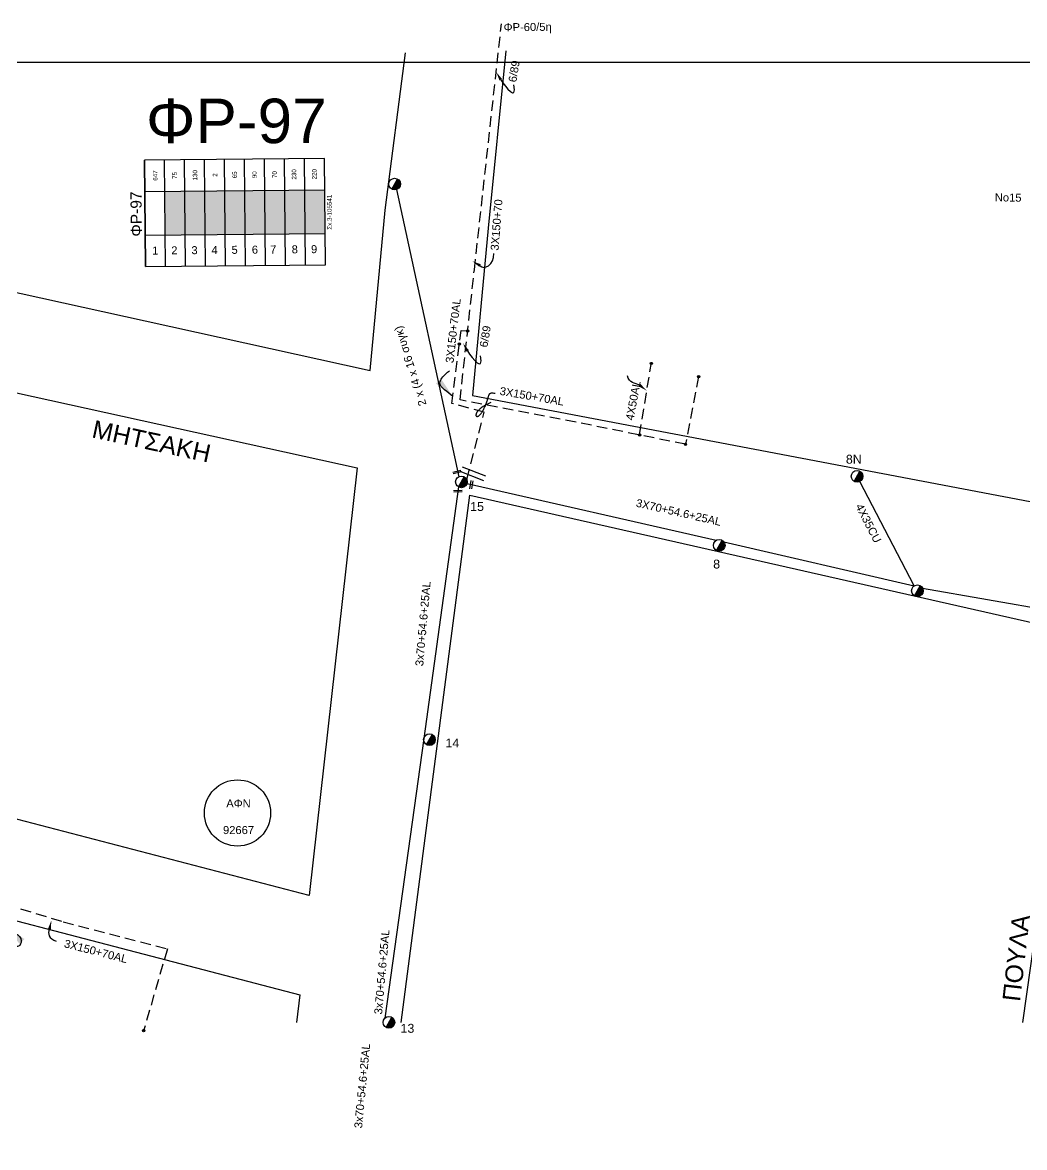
# Model space of a CAD drawing. Header units: millimetres. Extents: x 2893 to 4023, y 216 to 730.
# Drawn here: x 3155.2 to 3274.7, y 591.8 to 725.9 of the extents above; entities that cross this region are included whole.
import ezdxf
from ezdxf.enums import TextEntityAlignment as Align

# ---------------------------------------------------------------- set-up
doc = ezdxf.new("R2010")
doc.units = ezdxf.units.MM
doc.linetypes.add('DASHED', pattern=[19.05, 12.7, -6.35])
for name, color, linetype in [('Ασφαλειοκιβώτια Χ.Τ 9 αναχωρήσεων', 7, 'Continuous'), ('Γυμνά εναέρια ΧΤ   4x35CU', 7, 'Continuous'), ('Επιγραφές - Σχήματα', 7, 'Continuous'), ('Καλώδια ΧΤ   3x150+70 AL', 7, 'DASHED'), ('Καλώδια ΧΤ   4x16AL', 7, 'DASHED'), ('Μηχανική τομή', 7, 'Continuous'), ('Στύλος ΦΜ', 7, 'Continuous'), ('Στύλος ΦΜ @ 1', 7, 'Continuous'), ('Συνδέσεις', 7, 'Continuous'), ('Συνεστραμμένα ΧΤ   3x70+54.6+25 AL', 7, 'SYN_LINE'), ('Τομή', 7, 'Continuous'), ('Υπόβαθρο ΔΕΗ', 7, 'Continuous'), ('Υπόγεια καλώδια Παροχών ΧΤ   4x50AL', 7, 'DASHED')]:
    doc.layers.add(name, color=color, linetype=linetype)
doc.styles.add('arial', font='ARIAL.TTF')
doc.styles.get("Standard").update_dxf_attribs({"font": 'ARIAL.TTF'})
doc.linetypes.add('SYN_LINE', pattern='A,0.5,-0.0001,["/\\/\\/\\/",Standard,S=0.1,R=0,X=0,Y=-0.05],-0.25', length=0.7501)
doc.dimstyles.new('ISO-25', dxfattribs={"dimtxt": 2.5, "dimasz": 2.5, "dimexe": 1.25, "dimexo": 0.625, "dimtad": 1, "dimtxsty": 'Standard', "dimcen": 2.5, "dimadec": 0, "dimazin": 0, "dimtfac": 1, "dimtmove": 0, "dimatfit": 3, "dimfxl": 1, "dimarcsym": 0})

# ---------------------------------------------------------------- blocks, each defined once
blk = doc.blocks.new('ΥΠΑΡΧΩΝ ΤΣΙΜΕΝΤΕΝΙΟΣ ΣΤΥΛΟΣ')
at = {"layer": 'Στύλος ΦΜ'}
blk.add_hatch(color=7, dxfattribs=at).paths.add_polyline_path([(-1.29, -2.28, 0.574793), (2.62, 0, 0.268822), (1.3, 2.27)])
blk.add_line((-1.29, -2.28), (1.3, 2.27), dxfattribs=at)
blk.add_circle((0, 0), 2.62, dxfattribs=at)
at = {"layer": 'Στύλος ΦΜ', "flags": 4}
for tag, p in [('ΑΡΙΘΜΟΣ', (-4.68, 8.05)), ('ΤΥΠΟΣ', (-4.91, 3.03))]:
    blk.add_attdef(tag, p, '', height=4, dxfattribs=at)
blk = doc.blocks.new('_ΣΥΝΔΕΣΗ')
at = {"layer": 'Συνδέσεις', "linetype": 'SYN_LINE', "ltscale": 40}
blk.add_hatch(color=256, dxfattribs=at).paths.add_polyline_path([(-116.75, 2339.64, 1), (-117.75, 2339.64, 1)])
at = {"layer": 'Συνδέσεις'}
blk.add_circle((-117.25, 2339.64), 0.5, dxfattribs=at)
blk = doc.blocks.new('ΤΟΜΗ')
at = {"layer": 'Τομή', "ltscale": 40}
for p, q in [((-5.68, 0), (5.68, 0)), ((5.68, -2.33), (-5.68, -2.33))]:
    blk.add_line(p, q, dxfattribs=at)
blk = doc.blocks.new('ΜΗΧΑΝΙΚΗ ΤΟΜΗ')
at = {"layer": 'Μηχανική τομή', "ltscale": 40}
for p, q in [((-1.89, 0.78), (1.89, 0.78)), ((1.89, 0), (-1.89, 0))]:
    blk.add_line(p, q, dxfattribs=at)
blk = doc.blocks.new('ΑΣΦΑΛΕΙΟΚΙΒΩΤΙΟ ΥΠΟΣΤΑΘΜΟΥ 9 ΑΝΑΧΩΡΗΣΕΩΝ')
at = {"layer": 'Ασφαλειοκιβώτια Χ.Τ 9 αναχωρήσεων', "ltscale": 40}
for p, q in [((-23.8, 40.36), (24.02, 40.36)), ((-9.72, 40.36), (-9.72, -40.64)), ((9.94, 40.36), (9.94, -40.64)), ((-23.8, 31.36), (24.02, 31.36)), ((-23.8, 22.36), (24.02, 22.36)), ((-23.8, 13.36), (24.02, 13.36)), ((-23.8, 4.36), (24.02, 4.36)), ((-23.8, -4.64), (24.02, -4.64)), ((-23.8, -13.64), (24.02, -13.64)), ((-23.8, -22.64), (24.02, -22.64)), ((-23.8, -31.64), (24.02, -31.64))]:
    blk.add_line(p, q, dxfattribs=at)
at = {"layer": 'Ασφαλειοκιβώτια Χ.Τ 9 αναχωρήσεων'}
blk.add_lwpolyline([(-23.8, -40.64), (24.02, -40.64), (24.02, 40.36), (-23.8, 40.36)], close=True, dxfattribs=at)
for s, p in [('1', (-18.45, 37.24)), ('2', (-18.45, 28.67)), ('3', (-18.45, 19.6)), ('4', (-18.45, 10.58)), ('5', (-18.45, 1.57)), ('6', (-18.45, -7.57)), ('7', (-18.45, -15.81)), ('8', (-18.45, -25.5)), ('9', (-18.45, -34.19))]:
    blk.add_text(s, height=3.6, rotation=270, dxfattribs=at).set_placement(p)
at = {"layer": 'Ασφαλειοκιβώτια Χ.Τ 9 αναχωρήσεων', "ltscale": 40}
for tag, height, p in [('ΟΝΟΜΑ', 5, (-0.16, 44.31)), ('ΚΕΙΜΕΝΟ 1', 2, (17.06, 35.59)), ('ΚΕΙΜΕΝΟ 2', 2, (17.06, 26.88)), ('ΚΕΙΜΕΝΟ 3', 2, (17.06, 17.69)), ('ΚΕΙΜΕΝΟ 4', 2, (17.06, 8.71)), ('ΚΕΙΜΕΝΟ 5', 2, (17.06, -0.13)), ('ΚΕΙΜΕΝΟ 6', 2, (17.06, -9.05)), ('ΚΕΙΜΕΝΟ 7', 2, (17.06, -18.13)), ('ΚΕΙΜΕΝΟ 8', 2, (17.06, -26.85)), ('ΚΕΙΜΕΝΟ 9', 2, (17.06, -35.99)), ('ΣΧ', 2, (-0.1, -42.64))]:
    blk.add_attdef(tag, text='', height=height, dxfattribs=at).set_placement(p, align=Align.MIDDLE_CENTER)

msp = doc.modelspace()

# ---------------------------------------------------------------- hatches: boundary and pattern name
at = {"layer": 'Ασφαλειοκιβώτια Χ.Τ 9 αναχωρήσεων', "ltscale": 0.1}
h = msp.add_hatch(color=30, dxfattribs=at)
h.dxf.hatch_style = 1
h.paths.add_polyline_path([(3172.21, 705.75), (3172.25, 700.54), (3174.63, 700.56), (3174.59, 705.77)])
h = msp.add_hatch(color=1, dxfattribs=at)
h.dxf.hatch_style = 1
h.paths.add_polyline_path([(3174.59, 705.77), (3174.63, 700.56), (3177.02, 700.58), (3176.98, 705.79)])
h = msp.add_hatch(color=133, dxfattribs=at)
h.dxf.hatch_style = 1
h.paths.add_polyline_path([(3176.98, 705.79), (3177.02, 700.58), (3179.4, 700.6), (3179.36, 705.81)])
h = msp.add_hatch(color=2, dxfattribs=at)
h.dxf.hatch_style = 1
h.paths.add_polyline_path([(3179.36, 705.81), (3179.4, 700.6), (3181.79, 700.62), (3181.74, 705.83)])
at = {"layer": 'Ασφαλειοκιβώτια Χ.Τ 9 αναχωρήσεων', "ltscale": 40}
msp.add_hatch(color=85, dxfattribs=at).paths.add_polyline_path([(3181.74, 705.83), (3181.79, 700.62), (3184.17, 700.64), (3184.13, 705.85)])
at = {"layer": 'Ασφαλειοκιβώτια Χ.Τ 9 αναχωρήσεων', "ltscale": 0.1}
h = msp.add_hatch(color=27, dxfattribs=at)
h.dxf.hatch_style = 1
h.paths.add_polyline_path([(3184.13, 705.85), (3184.17, 700.64), (3186.56, 700.66), (3186.51, 705.87)])
h = msp.add_hatch(color=5, dxfattribs=at)
h.dxf.hatch_style = 1
h.paths.add_polyline_path([(3186.51, 705.87), (3186.56, 700.66), (3188.94, 700.68), (3188.9, 705.89)])
h = msp.add_hatch(color=173, dxfattribs=at)
h.dxf.hatch_style = 1
h.paths.add_polyline_path([(3188.9, 705.89), (3188.94, 700.68), (3191.33, 700.7), (3191.28, 705.91)])

# ---------------------------------------------------------------- linework, layer by layer
at = {"layer": 'Γυμνά εναέρια ΧΤ   4x35CU', "color": 1, "linetype": 'SYN_LINE', "ltscale": 10}
msp.add_lwpolyline([(3261.53, 658.7), (3255.05, 671.15)], dxfattribs=at)
at = {"layer": 'Επιγραφές - Σχήματα'}
msp.add_lwpolyline([(2902.66, 226.25), (3910.16, 216.01), (3910.16, 721.1), (2902.66, 721.1)], close=True, dxfattribs=at)
for points in [[(3212.26, 719.05), (3212.52, 718.67), (3212.82, 718.27), (3213.12, 717.91), (3213.41, 717.63), (3213.65, 717.49), (3213.81, 717.54), (3213.88, 717.84), (3213.82, 718.44)], [(3209.8, 696.88), (3210.01, 696.73), (3210.26, 696.68), (3210.54, 696.73), (3210.81, 696.88), (3211.06, 697.13), (3211.26, 697.46), (3211.4, 697.86), (3211.43, 698.35)], [(3208.29, 686.72), (3208.55, 686.34), (3208.85, 685.95), (3209.15, 685.58), (3209.44, 685.3), (3209.68, 685.16), (3209.85, 685.22), (3209.91, 685.52), (3209.85, 686.12)], [(3228.82, 682.63), (3228.61, 682.71), (3228.4, 682.78), (3228.18, 682.86), (3227.97, 682.95), (3227.77, 683.08), (3227.6, 683.24), (3227.46, 683.46), (3227.36, 683.74)], [(3211.06, 680.58), (3210.76, 680.43), (3210.52, 680.29), (3210.32, 680.18), (3210.16, 680.08), (3210.04, 680), (3209.94, 679.93), (3209.86, 679.87), (3209.8, 679.81), (3209.74, 679.76), (3209.68, 679.71), (3209.63, 679.66), (3209.58, 679.62), (3209.54, 679.58), (3209.5, 679.53), (3209.47, 679.49), (3209.44, 679.45), (3209.41, 679.41), (3209.39, 679.37), (3209.37, 679.33), (3209.35, 679.28), (3209.33, 679.24), (3209.32, 679.21), (3209.31, 679.17), (3209.31, 679.13), (3209.3, 679.1), (3209.3, 679.07), (3209.3, 679.04), (3209.3, 679.02), (3209.31, 679), (3209.32, 678.98), (3209.33, 678.96), (3209.35, 678.95), (3209.37, 678.93), (3209.39, 678.93), (3209.42, 678.92), (3209.44, 678.92), (3209.47, 678.92), (3209.5, 678.92), (3209.54, 678.93), (3209.57, 678.94), (3209.6, 678.95), (3209.63, 678.97), (3209.66, 678.99), (3209.69, 679.02), (3209.72, 679.05), (3209.76, 679.08), (3209.79, 679.12), (3209.83, 679.16), (3209.87, 679.21), (3209.91, 679.27), (3209.95, 679.32), (3210, 679.39), (3210.04, 679.46), (3210.09, 679.53), (3210.14, 679.61), (3210.19, 679.7), (3210.24, 679.8), (3210.29, 679.9), (3210.34, 680), (3210.39, 680.11), (3210.43, 680.22), (3210.48, 680.33), (3210.52, 680.44), (3210.56, 680.55), (3210.6, 680.66), (3210.63, 680.76), (3210.67, 680.85), (3210.69, 680.95), (3210.72, 681.03), (3210.74, 681.11), (3210.77, 681.19), (3210.79, 681.26), (3210.81, 681.33), (3210.83, 681.39), (3210.85, 681.44), (3210.87, 681.49), (3210.89, 681.53), (3210.91, 681.57), (3210.93, 681.61), (3210.96, 681.64), (3211, 681.66), (3211.03, 681.69), (3211.08, 681.7), (3211.15, 681.71), (3211.23, 681.71), (3211.33, 681.71), (3211.45, 681.7), (3211.6, 681.68)], [(3158.46, 617.8), (3158.38, 617.59), (3158.35, 617.39), (3158.37, 617.19), (3158.44, 617), (3158.56, 616.81), (3158.74, 616.64), (3158.98, 616.48), (3159.27, 616.34)]]:
    msp.add_lwpolyline(points, dxfattribs=at)
msp.add_circle((3180.88, 631.64), 3.95, dxfattribs=at)
for points in [[(3212.11, 718.96), (3211.72, 719.96), (3212.41, 719.14)], [(3209.71, 696.73), (3208.88, 697.41), (3209.89, 697.04)], [(3208.14, 686.63), (3207.76, 687.64), (3208.45, 686.81)], [(3228.92, 682.77), (3229.66, 681.98), (3228.71, 682.49)], [(3158.29, 617.84), (3158.69, 618.83), (3158.63, 617.76)]]:
    msp.add_solid(points, dxfattribs=at)
at = {"layer": 'Καλώδια ΧΤ   3x150+70 AL', "color": 173, "ltscale": 0.1}
for points in [[(3235.85, 683.66), (3234.3, 675.59), (3221.23, 678.23), (3207.41, 680.87), (3209.11, 696.39), (3212.34, 725.69)], [(3208.2, 671.4), (3208.2, 671.4), (3210.3, 679.41), (3206.44, 680.45), (3207.53, 689.14), (3208.36, 689.1)]]:
    msp.add_lwpolyline(points, dxfattribs=at)
at = {"layer": 'Καλώδια ΧΤ   3x150+70 AL', "color": 1, "ltscale": 0.1}
msp.add_lwpolyline([(3151.11, 620.43), (3151.37, 621.32), (3160.09, 618.68), (3172.52, 615.43), (3169.68, 605.68)], dxfattribs=at)
at = {"layer": 'Καλώδια ΧΤ   4x16AL', "color": 1, "linetype": 'SYN_LINE', "ltscale": 10}
msp.add_lwpolyline([(3199.84, 705.96), (3207.25, 671.72)], dxfattribs=at)
at = {"layer": 'Συνεστραμμένα ΧΤ   3x70+54.6+25 AL', "color": 1, "ltscale": 10}
for points in [[(3208.24, 670.9), (3237.95, 664.14)], [(3207.23, 670.5), (3203.07, 640.51), (3198.46, 607.18)], [(3238.85, 663.96), (3261.53, 658.7)], [(3262.55, 658.45), (3293.53, 653.04)]]:
    msp.add_lwpolyline(points, dxfattribs=at)
at = {"layer": 'Συνεστραμμένα ΧΤ   3x70+54.6+25 AL', "color": 1, "ltscale": 10, "const_width": 0.000000318}
msp.add_lwpolyline([(3198.33, 606.33), (3194.05, 572.66), (3194.06, 572.76)], dxfattribs=at)
at = {"layer": 'Υπόβαθρο ΔΕΗ', "ltscale": 0.1}
for points in [[(3139.77, 721.14), (3137.93, 697.35), (3169.88, 690.31), (3196.68, 684.38), (3198.5, 703.5), (3200.89, 722.27)], [(3212.85, 722.47), (3210.77, 701.36), (3208.91, 681.41), (3281.85, 667.52), (3284.43, 722.41)], [(3132.84, 686.49), (3195.16, 672.77), (3189.44, 621.79), (3126.31, 638.24), (3132.84, 686.49)], [(3200.39, 606.68), (3208.56, 669.54), (3281.01, 653.13), (3274.45, 606.68)], [(3121.88, 606.76), (3125.27, 626.42), (3188.29, 609.98), (3187.91, 606.68)]]:
    msp.add_lwpolyline(points, dxfattribs=at)
at = {"layer": 'Υπόβαθρο ΔΕΗ', "ltscale": 0.1, "const_width": 0.000000318}
for points in [[(3121.87, 606.68), (3117.59, 576.81), (3183.22, 573.79), (3187.3, 606.68)], [(3200.38, 606.61), (3195.33, 572.94), (3269.12, 565.05), (3274.45, 606.68)]]:
    msp.add_lwpolyline(points, dxfattribs=at)
at = {"layer": 'Υπόγεια καλώδια Παροχών ΧΤ   4x50AL', "color": 173, "ltscale": 0.1}
msp.add_lwpolyline([(3228.81, 676.7), (3230.22, 685.33)], dxfattribs=at)

# ---------------------------------------------------------------- block references
at = {"layer": 'Ασφαλειοκιβώτια Χ.Τ 9 αναχωρήσεων', "xscale": 0.264987195522397, "yscale": 0.264987195522397, "zscale": 0.264987195522397, "rotation": 90.48991395139394}
msp.add_blockref('ΑΣΦΑΛΕΙΟΚΙΒΩΤΙΟ ΥΠΟΣΤΑΘΜΟΥ 9 ΑΝΑΧΩΡΗΣΕΩΝ', (3180.54, 703.18), dxfattribs=at).add_auto_attribs({'ΟΝΟΜΑ': 'ΦP-97', 'ΣΧ': 'Σx.3-105541', 'ΚΕΙΜΕΝΟ 2': '75', 'ΚΕΙΜΕΝΟ 1': '647', 'ΚΕΙΜΕΝΟ 3': '130', 'ΚΕΙΜΕΝΟ 4': '2', 'ΚΕΙΜΕΝΟ 5': '65', 'ΚΕΙΜΕΝΟ 6': '90', 'ΚΕΙΜΕΝΟ 7': '70', 'ΚΕΙΜΕΝΟ 8': '230', 'ΚΕΙΜΕΝΟ 9': '220'})
at = {"layer": 'Μηχανική τομή'}
for p, xscale, yscale, zscale, rotation in [((3207.03, 672.37), 0.2649871955223806, 0.2649871955223806, 0.2649871955223806, 193.8740590832982), ((3208.66, 670.79), 0.2649871955223748, 0.2649871955223748, 0.2649871955223748, 260.1188664246693), ((3207.14, 670.09), 0.2649871955224582, 0.2649871955224582, 0.2649871955224582, 182.2711314321535)]:
    msp.add_blockref('ΜΗΧΑΝΙΚΗ ΤΟΜΗ', p, dxfattribs=dict(at, xscale=xscale, yscale=yscale, zscale=zscale, rotation=rotation))
at = {"layer": 'Στύλος ΦΜ @ 1', "ltscale": 40, "xscale": 0.2649871955223772, "yscale": 0.2649871955223772, "zscale": 0.2649871955223772}
for p in [(3199.61, 706.61), (3261.93, 658.13)]:
    msp.add_blockref('ΥΠΑΡΧΩΝ ΤΣΙΜΕΝΤΕΝΙΟΣ ΣΤΥΛΟΣ', p, dxfattribs=at)
at = {"layer": 'Στύλος ΦΜ @ 1', "ltscale": 40}
ref = msp.add_blockref('ΥΠΑΡΧΩΝ ΤΣΙΜΕΝΤΕΝΙΟΣ ΣΤΥΛΟΣ', (3254.73, 671.77), dxfattribs=dict(at, xscale=0.2649871955223772, yscale=0.2649871955223772, zscale=0.2649871955223772))
ref.add_attrib('ΤΥΠΟΣ', '8N', (3253.4, 673.28), dxfattribs={"layer": 'Στύλος ΦΜ', "height": 1.06, "flags": 4})
ref = msp.add_blockref('ΥΠΑΡΧΩΝ ΤΣΙΜΕΝΤΕΝΙΟΣ ΣΤΥΛΟΣ', (3207.57, 671.11), dxfattribs=dict(at, xscale=0.2649871955223772, yscale=0.2649871955223772, zscale=0.2649871955223772))
ref.add_attrib('ΤΥΠΟΣ', '15', (3208.61, 667.64), dxfattribs={"layer": 'Στύλος ΦΜ', "height": 1.06, "flags": 4})
ref = msp.add_blockref('ΥΠΑΡΧΩΝ ΤΣΙΜΕΝΤΕΝΙΟΣ ΣΤΥΛΟΣ', (3238.3, 663.54), dxfattribs=dict(at, xscale=0.2649871955223772, yscale=0.2649871955223772, zscale=0.2649871955223772))
ref.add_attrib('ΤΥΠΟΣ', '8', (3237.58, 660.78), dxfattribs={"layer": 'Στύλος ΦΜ', "height": 1.06, "flags": 4})
ref = msp.add_blockref('ΥΠΑΡΧΩΝ ΤΣΙΜΕΝΤΕΝΙΟΣ ΣΤΥΛΟΣ', (3203.76, 640.38), dxfattribs=dict(at, xscale=0.2649871955223772, yscale=0.2649871955223772, zscale=0.2649871955223772))
ref.add_attrib('ΤΥΠΟΣ', '14', (3205.67, 639.45), dxfattribs={"layer": 'Στύλος ΦΜ', "height": 1.06, "flags": 4})
ref = msp.add_blockref('ΥΠΑΡΧΩΝ ΤΣΙΜΕΝΤΕΝΙΟΣ ΣΤΥΛΟΣ', (3198.93, 606.68), dxfattribs=dict(at, xscale=0.2649871955223772, yscale=0.2649871955223772, zscale=0.2649871955223772))
ref.add_attrib('ΤΥΠΟΣ', '13', (3200.31, 605.44), dxfattribs={"layer": 'Στύλος ΦΜ', "height": 1.06, "flags": 4})
at = {"layer": 'Συνδέσεις', "xscale": 0.2649871955223772, "yscale": 0.2649871955223772, "zscale": 0.2649871955223772}
for p in [(3239.38, 69.13), (3238.4, 67.56), (3261.27, 65.25), (3266.92, 63.68), (3259.88, 56.73), (3265.35, 55.62), (3200.75, -14.29)]:
    msp.add_blockref('_ΣΥΝΔΕΣΗ', p, dxfattribs=at)
at = {"layer": 'Τομή', "xscale": 0.2649871955226065, "yscale": 0.2649871955226065, "zscale": 0.2649871955226065, "rotation": 158.8558811968435}
msp.add_blockref('ΤΟΜΗ', (3208.83, 671.79), dxfattribs=at)

# ---------------------------------------------------------------- texts
at = {"layer": 'Γυμνά εναέρια ΧΤ   4x35CU', "insert": (3255.37, 668.63), "char_height": 0.954, "width": 89.2327, "attachment_point": 1, "rotation": 297.2071, "style": 'arial'}
msp.add_mtext('4X35CU', dxfattribs=at)
at = {"layer": 'Επιγραφές - Σχήματα', "ltscale": 40, "char_height": 0.954, "width": 49.8418, "attachment_point": 1, "style": 'arial'}
for s, insert, rotation in [('ΦΡ-60/5η', (3212.6, 725.78), 0.5159), ('{\\fArial|b0|i0|c161|p34;6/89}', (3213.16, 718.85), 80.5014), ('2 x (4 x 16 συγκ)', (3202.52, 680.04), 107.6384), ('{\\fArial|b0|i0|c161|p34;6/89}', (3209.72, 687.24), 80.5014)]:
    msp.add_mtext(s, dxfattribs=dict(at, insert=insert, rotation=rotation))
at = {"layer": 'Επιγραφές - Σχήματα', "linetype": 'Continuous', "insert": (3169.96, 716.79), "char_height": 5.3, "width": 10.9738, "attachment_point": 1}
msp.add_mtext('ΦP-97', dxfattribs=at)
at = {"layer": 'Επιγραφές - Σχήματα', "attachment_point": 1, "style": 'arial'}
for s, insert, char_height, width, rotation in [('No15', (3271.16, 705.51), 0.954, 89.2327, 359.0405), ('ΜΗΤΣΑΚΗ', (3163.85, 678.5), 2.12, 45.1012, 347.8109), ('ΠΟΥΛΑ', (3272.05, 609.33), 2.12, 45.1012, 83.4136)]:
    msp.add_mtext(s, dxfattribs=dict(at, insert=insert, char_height=char_height, width=width, rotation=rotation))
at = {"layer": 'Επιγραφές - Σχήματα', "insert": (3178.26, 633.26), "char_height": 0.954, "width": 5.3639, "attachment_point": 1, "style": 'arial'}
msp.add_mtext('\\pi1.2793;ΑΦΝ\\P\\pi2.682;\\P\\pi0.88696;92667', dxfattribs=at)
at = {"layer": 'Καλώδια ΧΤ   3x150+70 AL', "char_height": 0.954, "width": 89.2327, "attachment_point": 1, "style": 'arial'}
for s, insert, rotation in [('3X150+70', (3211.04, 698.73), 85.5002), ('3X150+70AL', (3205.67, 685.34), 83.461), ('3X150+70AL', (3212.24, 682.44), 350.2653), ('3X150+70AL', (3160.37, 616.58), 345.5685)]:
    msp.add_mtext(s, dxfattribs=dict(at, insert=insert, rotation=rotation))
at = {"layer": 'Συνεστραμμένα ΧΤ   3x70+54.6+25 AL', "char_height": 0.954, "width": 89.2327, "attachment_point": 1, "style": 'arial'}
for s, insert, rotation in [('3X70+54.6+25AL', (3228.52, 669.1), 347.1152), ('3x70+54.6+25AL', (3202.06, 649.19), 84.952), ('3x70+54.6+25AL', (3197.16, 607.68), 84.952), ('3x70+54.6+25AL', (3194.78, 594.11), 84.5312)]:
    msp.add_mtext(s, dxfattribs=dict(at, insert=insert, rotation=rotation))
at = {"layer": 'Υπόγεια καλώδια Παροχών ΧΤ   4x50AL', "insert": (3227.14, 678.55), "char_height": 0.954, "width": 89.2327, "attachment_point": 1, "rotation": 79.5286, "style": 'arial'}
msp.add_mtext('4X50AL', dxfattribs=at)

# ---------------------------------------------------------------- leaders
at = {"layer": 'Επιγραφές - Σχήματα', "path_type": 1}
for points in [[(3206.54, 681.27), (3205, 682.93), (3205.71, 684), (3206.13, 684.34)], [(3153.31, 617.93), (3155.09, 616.41), (3154.79, 615.75), (3154.14, 615.72)]]:
    msp.add_leader(points, dimstyle='ISO-25', override={"dimgap": 0.625, "dimtad": 0}, dxfattribs=at)

doc.saveas('drawing.dxf')
